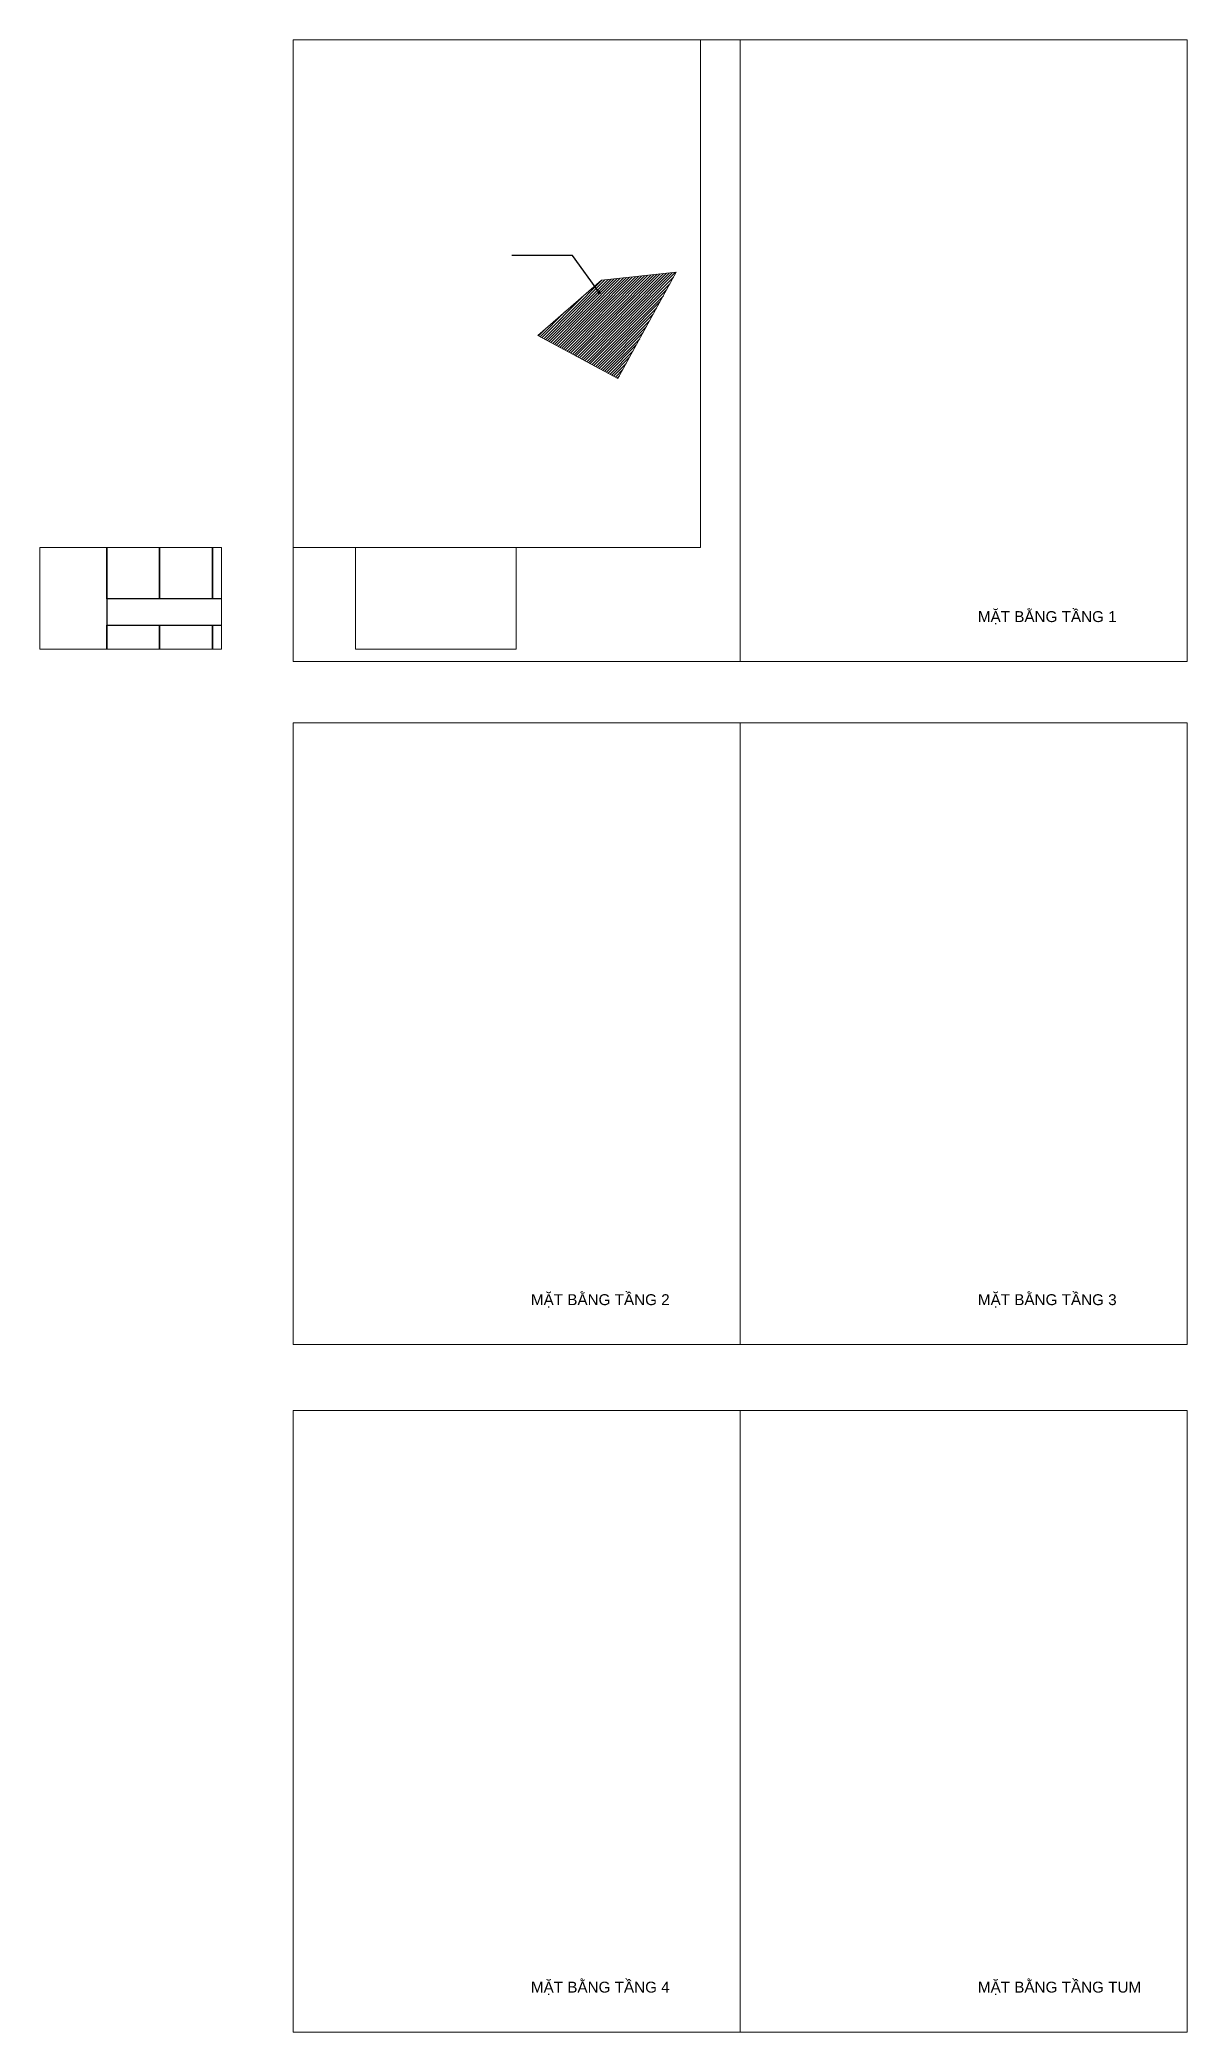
# Paper-space layout 'M45' of a CAD drawing. Header units: millimetres. Extents: x -380 to 929, y -16 to 624.
# Drawn here: x -380 to -12, y -16 to 624 of the extents above.
# The model-space entities are those that its viewports show. They can reach past a viewport. Long polylines and large blocks are cut down to what shows.
import ezdxf
from ezdxf.enums import TextEntityAlignment as Align

# ---------------------------------------------------------------- set-up
doc = ezdxf.new("R2010")
doc.units = ezdxf.units.MM
doc.header["$MEASUREMENT"] = 0
doc.layers.add('A-DO DIEN TICH', color=14, linetype='Continuous', lineweight=0, plot=False)
doc.layers.add('A-KY HIEU', color=34, linetype='Continuous', lineweight=20)
doc.layers.add('A-NET THAY', color=125, linetype='Continuous', lineweight=18)
doc.layers.add('A1- MAU 21', color=7, linetype='Continuous', lineweight=5, true_color=0x585858)
doc.layers.add('LUOI GIONG', color=160, linetype='Continuous', plot=False)
doc.styles.add('A1-arial', font='arial.ttf', dxfattribs={"width": 0.8})
doc.styles.get("Standard").update_dxf_attribs({"font": 'arial.ttf'})
doc.dimstyles.get("Standard").update_dxf_attribs({"dimtxt": 200, "dimasz": 0.18, "dimexe": 0.18, "dimexo": 0.0625, "dimgap": 0.09, "dimtad": 0, "dimtih": 1, "dimtoh": 1, "dimdec": 4, "dimzin": 0, "dimdsep": 46, "dimtxsty": 'Standard', "dimcen": 0.09, "dimadec": 0, "dimazin": 0, "dimtfac": 1, "dimtdec": 4, "dimtofl": 0, "dimtmove": 0, "dimatfit": 3, "dimfxl": 1, "dimtolj": 1, "dimtzin": 0, "dimarcsym": 0})

# ---------------------------------------------------------------- blocks, each defined once
blk = doc.blocks.new('Drawing Title - Metric')
at = {"style": 'A1-arial', "flags": 8}
blk.add_attdef('VIEWNAME', text='', height=4, dxfattribs=at).set_placement((25.62, -12.99), align=Align.BOTTOM_LEFT)
blk.add_attdef('VPSCALE', text='', height=2, dxfattribs=at).set_placement((54.7, -14.31), align=Align.TOP_RIGHT)

msp = doc.modelspace()

# ---------------------------------------------------------------- hatches: boundary and pattern name
at = {"layer": 'A1- MAU 21'}
h = msp.add_hatch(color=256, dxfattribs=at)
h.dxf.hatch_style = 1
h.paths.add_polyline_path([(640612, -1234500), (640612, -1234110)])
h = msp.add_hatch(color=256, dxfattribs=at)
h.dxf.hatch_style = 1
h.paths.add_polyline_path([(640612, -1234500), (640612, -1234110)])

# ---------------------------------------------------------------- linework, layer by layer
at = {"layer": 'LUOI GIONG'}
for points in [[(-29303, -1050000), (20697, -1050000), (20697, -1112500), (-29303, -1112500)], [(20697, -1050000), (45697, -1050000), (45697, -1075000), (20697, -1075000)], [(45697, -1050000), (70697, -1050000), (70697, -1075000), (45697, -1075000)], [(70697, -1050000), (95697, -1050000), (95697, -1075000), (70697, -1075000)], [(20697, -1087500), (45697, -1087500), (45697, -1112500), (20697, -1112500)], [(45697, -1087500), (70697, -1087500), (70697, -1112500), (45697, -1112500)], [(70697, -1087500), (95697, -1087500), (95697, -1112500), (70697, -1112500)]]:
    msp.add_lwpolyline(points, close=True, dxfattribs=at)

psp = doc.layouts.new('M45')

# ---------------------------------------------------------------- hatches: boundary and pattern name
at = {"layer": 'A1- MAU 21'}
h = psp.add_hatch(dxfattribs=at)
h.set_pattern_fill('ANSI31', color=256, scale=5, angle=180.17782)
h.set_pattern_definition([(225.17782, (-450.4729, 1070.69854), (0.4433112, -0.440568), [])])
h.paths.add_polyline_path([(-175.76, 548.98), (-188.62, 547.6), (-199.78, 546.39), (-220.23, 528.67), (-194.47, 514.86)])

# ---------------------------------------------------------------- linework, layer by layer
at = {"layer": 'A-DO DIEN TICH'}
for points in [[(-298.76, 623.6), (-11.7, 623.6), (-11.7, 423.94), (-298.76, 423.94)], [(-175.76, 548.98), (-188.62, 547.6), (-199.78, 546.39), (-220.23, 528.67), (-194.47, 514.86)], [(-298.76, 404.27), (-11.7, 404.27), (-11.7, 204.61), (-298.76, 204.61)], [(-298.76, 183.5), (-11.7, 183.5), (-11.7, -16.16), (-298.76, -16.16)]]:
    psp.add_lwpolyline(points, close=True, dxfattribs=at)

# ---------------------------------------------------------------- block references
at = {"layer": 'A-KY HIEU'}
ref = psp.add_blockref('Drawing Title - Metric', (-101.3, 446.95), dxfattribs=dict(at, xscale=0.875, yscale=0.875, zscale=0.875))
ref.add_attrib('VIEWNAME', 'MẶT BẰNG TẦNG 1', dxfattribs={"layer": '0', "height": 3.5, "style": 'A1-arial', "flags": 8}).set_placement((-78.89, 435.59), align=Align.BOTTOM_LEFT)
ref = psp.add_blockref('Drawing Title - Metric', (-244.83, 227.62), dxfattribs=dict(at, xscale=0.875, yscale=0.875, zscale=0.875))
ref.add_attrib('VIEWNAME', 'MẶT BẰNG TẦNG 2', dxfattribs={"layer": '0', "height": 3.5, "style": 'A1-arial', "flags": 8}).set_placement((-222.42, 216.25), align=Align.BOTTOM_LEFT)
ref = psp.add_blockref('Drawing Title - Metric', (-101.3, 227.62), dxfattribs=dict(at, xscale=0.875, yscale=0.875, zscale=0.875))
ref.add_attrib('VIEWNAME', 'MẶT BẰNG TẦNG 3', dxfattribs={"layer": '0', "height": 3.5, "style": 'A1-arial', "flags": 8}).set_placement((-78.89, 216.25), align=Align.BOTTOM_LEFT)
ref = psp.add_blockref('Drawing Title - Metric', (-244.83, 6.86), dxfattribs=dict(at, xscale=0.875, yscale=0.875, zscale=0.875))
ref.add_attrib('VIEWNAME', 'MẶT BẰNG TẦNG 4', dxfattribs={"layer": '0', "height": 3.5, "style": 'A1-arial', "flags": 8}).set_placement((-222.42, -4.51), align=Align.BOTTOM_LEFT)
ref = psp.add_blockref('Drawing Title - Metric', (-101.3, 6.86), dxfattribs=dict(at, xscale=0.875, yscale=0.875, zscale=0.875))
ref.add_attrib('VIEWNAME', 'MẶT BẰNG TẦNG TUM', dxfattribs={"layer": '0', "height": 3.5, "style": 'A1-arial', "flags": 8}).set_placement((-78.89, -4.51), align=Align.BOTTOM_LEFT)

# ---------------------------------------------------------------- leaders
at = {"layer": 'A-KY HIEU', "ltscale": 5}
psp.add_leader([(-200.43, 542.38), (-209.02, 554.3), (-228.54, 554.3)], dimstyle='Standard', override={"dimscale": 0.01, "dimasz": 100, "dimgap": 0.06, "dimtad": 0, "dimldrblk": 'Dot'}, dxfattribs=at)

# ---------------------------------------------------------------- viewports
at = {"layer": 'A-NET THAY'}
psp.add_viewport(center=(-233.36, 542.11), size=(130.8, 162.973), view_center_point=(2799611.7, 3665104.56), view_height=67002.701, dxfattribs=at)
for center, size, view_center_point, view_height, status in [((-83.46, 523.77), (143.53, 199.662), (542718.84, -1234291.4), 24957.852, 3), ((-350.93, 444.29), (58.35, 32.6707), (31949.35, -1074712.95), 48292.0511, 6), ((-252.96, 444.29), (51.55, 32.6707), (445757.35, -1248953.42), 48292.0511, 4), ((-226.99, 304.44), (143.53, 199.662), (567650.64, -1234070.33), 24957.894, 5), ((-83.46, 304.44), (143.53, 199.662), (592702.79, -1234070.33), 24957.874, 7), ((-226.99, 83.67), (143.53, 199.662), (617752.22, -1234070.33), 24957.879, 8), ((-83.46, 83.67), (143.53, 199.662), (642780.02, -1234070.33), 24957.876, 9)]:
    psp.add_viewport(center=center, size=size, view_center_point=view_center_point, view_height=view_height, status=status, dxfattribs=at)

doc.saveas('drawing.dxf')
